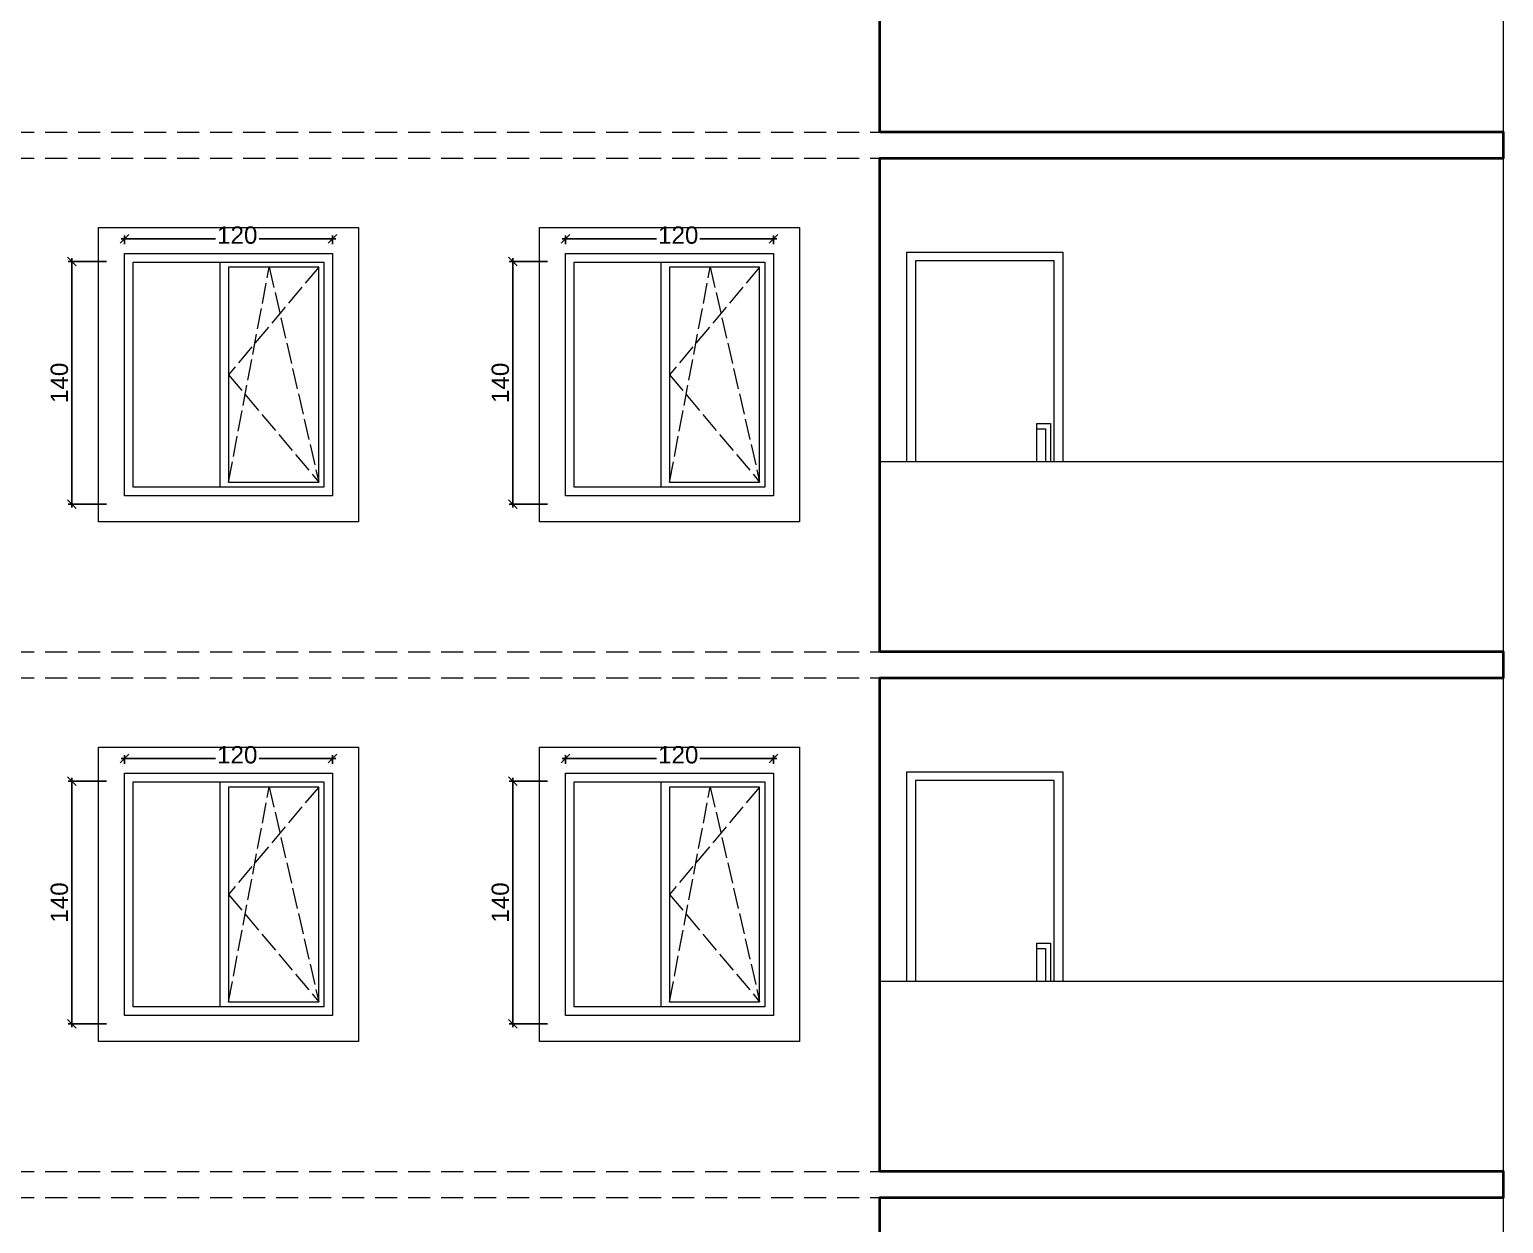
# Model space of a CAD drawing. Header units: millimetres. Extents: x 2990 to 12965, y 2692 to 30610.
# Drawn here: x 9776 to 10627, y 28995 to 29684 of the extents above; entities that cross this region are included whole.
import ezdxf

# ---------------------------------------------------------------- set-up
doc = ezdxf.new("R2010")
doc.units = ezdxf.units.MM
doc.linetypes.add('ACAD_ISO02W100', pattern=[15, 12, -3])
doc.linetypes.add('HIDDENX2', pattern=[19.05, 12.7, -6.35])
for name, color, linetype, lineweight in [('SEM_DUVAR1', 136, 'Continuous', 40), ('SEM_IC OLCU', 140, 'Continuous', 13), ('SEM_KAPI', 30, 'Continuous', 18), ('SEM_PENCERE', 133, 'Continuous', 13), ('SEM_TEFRIS', 225, 'Continuous', 9), ('SEM_YAZI2', 53, 'Continuous', 9)]:
    doc.layers.add(name, color=color, linetype=linetype, lineweight=lineweight)
doc.styles.add('ÖLÇÜ YAZI', font='arial.ttf')
doc.dimstyles.new('ÖLÇÜ50', dxfattribs={"dimscale": 100, "dimtxt": 0.1, "dimasz": 0.05, "dimexe": 0.02, "dimexo": 0.1, "dimgap": 0.02, "dimtad": 1, "dimdec": 0, "dimrnd": 0.5, "dimzin": 9, "dimdsep": 46, "dimtxsty": 'ÖLÇÜ YAZI', "dimblk": 'OBLIQUE', "dimcen": 0, "dimdle": 0.02, "dimclrd": 256, "dimclre": 256, "dimclrt": 256, "dimadec": 0, "dimazin": 0, "dimtfac": 1, "dimtdec": 0, "dimtix": 1, "dimtmove": 2, "dimatfit": 3, "dimldrblk": 'DOT', "dimfxl": 0.2, "dimfxlon": 1, "dimarcsym": 0})

# ---------------------------------------------------------------- blocks, each defined once
blk = doc.blocks.new('_Oblique')
at = {"color": 0, "linetype": 'ByBlock', "lineweight": -2}
blk.add_line((-0.5, -0.5), (0.5, 0.5), dxfattribs=at)
blk = doc.blocks.new('*D1891')
at = {"layer": 'Defpoints', "color": 0, "transparency": 16777216}
for p in [(9800.12, 29250.45), (9831.83, 29250.45), (9831.83, 29110.45)]:
    blk.add_point(p, dxfattribs=at)
at = {"layer": 'SEM_IC OLCU', "lineweight": -2, "transparency": 16777216}
for p, q in [((9820.12, 29250.45), (9798.12, 29250.45)), ((9800.12, 29108.45), (9800.12, 29252.45)), ((9820.12, 29110.45), (9798.12, 29110.45))]:
    blk.add_line(p, q, dxfattribs=at)
at = {"layer": 'SEM_IC OLCU', "lineweight": -2, "transparency": 16777216, "xscale": 5, "yscale": 5, "zscale": 5}
for p, rotation in [((9800.12, 29250.45), 90), ((9800.12, 29110.45), 270)]:
    blk.add_blockref('_Oblique', p, dxfattribs=dict(at, rotation=rotation))
at = {"layer": 'SEM_IC OLCU', "transparency": 16777216, "insert": (9793.02, 29180.45), "char_height": 10, "attachment_point": 5, "rotation": 90, "style": 'ÖLÇÜ YAZI'}
blk.add_mtext('140', dxfattribs=at)
blk = doc.blocks.new('_Dot')
at = {"color": 0, "linetype": 'ByBlock', "lineweight": -2}
blk.add_line((-0.5, 0), (-1, 0), dxfattribs=at)
at = {"color": 0, "linetype": 'ByBlock', "const_width": 0.5}
blk.add_lwpolyline([(-0.25, 0, 1), (0.25, 0, 1)], format="xyb", close=True, dxfattribs=at)
blk = doc.blocks.new('*D1892')
at = {"layer": 'Defpoints', "color": 0, "transparency": 16777216}
for p in [(9950.66, 29263.59), (9830.66, 29250.45), (9950.66, 29250.45)]:
    blk.add_point(p, dxfattribs=at)
at = {"layer": 'SEM_IC OLCU', "lineweight": -2, "transparency": 16777216}
for p, q in [((9828.66, 29263.59), (9883.11, 29263.59)), ((9830.66, 29260.45), (9830.66, 29265.59)), ((9952.66, 29263.59), (9908.22, 29263.59)), ((9950.66, 29260.45), (9950.66, 29265.59))]:
    blk.add_line(p, q, dxfattribs=at)
at = {"layer": 'SEM_IC OLCU', "lineweight": -2, "transparency": 16777216, "xscale": 5, "yscale": 5, "zscale": 5, "rotation": 180}
blk.add_blockref('_Oblique', (9830.66, 29263.59), dxfattribs=at)
at = {"layer": 'SEM_IC OLCU', "lineweight": -2, "transparency": 16777216, "xscale": 5, "yscale": 5, "zscale": 5}
blk.add_blockref('_Oblique', (9950.66, 29263.59), dxfattribs=at)
at = {"layer": 'SEM_IC OLCU', "transparency": 16777216, "insert": (9895.66, 29265.7), "char_height": 10, "attachment_point": 5, "style": 'ÖLÇÜ YAZI'}
blk.add_mtext('120', dxfattribs=at)
blk = doc.blocks.new('*D1893')
at = {"layer": 'Defpoints', "color": 0, "transparency": 16777216}
for p in [(10054.67, 29250.45), (10086.37, 29250.45), (10086.37, 29110.45)]:
    blk.add_point(p, dxfattribs=at)
at = {"layer": 'SEM_IC OLCU', "lineweight": -2, "transparency": 16777216}
for p, q in [((10074.67, 29250.45), (10052.67, 29250.45)), ((10054.67, 29108.45), (10054.67, 29252.45)), ((10074.67, 29110.45), (10052.67, 29110.45))]:
    blk.add_line(p, q, dxfattribs=at)
at = {"layer": 'SEM_IC OLCU', "lineweight": -2, "transparency": 16777216, "xscale": 5, "yscale": 5, "zscale": 5}
for p, rotation in [((10054.67, 29250.45), 90), ((10054.67, 29110.45), 270)]:
    blk.add_blockref('_Oblique', p, dxfattribs=dict(at, rotation=rotation))
at = {"layer": 'SEM_IC OLCU', "transparency": 16777216, "insert": (10047.56, 29180.45), "char_height": 10, "attachment_point": 5, "rotation": 90, "style": 'ÖLÇÜ YAZI'}
blk.add_mtext('140', dxfattribs=at)
blk = doc.blocks.new('*D1894')
at = {"layer": 'Defpoints', "color": 0, "transparency": 16777216}
for p in [(10205.21, 29263.59), (10085.21, 29250.45), (10205.21, 29250.45)]:
    blk.add_point(p, dxfattribs=at)
at = {"layer": 'SEM_IC OLCU', "lineweight": -2, "transparency": 16777216}
for p, q in [((10083.21, 29263.59), (10137.65, 29263.59)), ((10085.21, 29260.45), (10085.21, 29265.59)), ((10207.21, 29263.59), (10162.77, 29263.59)), ((10205.21, 29260.45), (10205.21, 29265.59))]:
    blk.add_line(p, q, dxfattribs=at)
at = {"layer": 'SEM_IC OLCU', "lineweight": -2, "transparency": 16777216, "xscale": 5, "yscale": 5, "zscale": 5, "rotation": 180}
blk.add_blockref('_Oblique', (10085.21, 29263.59), dxfattribs=at)
at = {"layer": 'SEM_IC OLCU', "lineweight": -2, "transparency": 16777216, "xscale": 5, "yscale": 5, "zscale": 5}
blk.add_blockref('_Oblique', (10205.21, 29263.59), dxfattribs=at)
at = {"layer": 'SEM_IC OLCU', "transparency": 16777216, "insert": (10150.21, 29265.7), "char_height": 10, "attachment_point": 5, "style": 'ÖLÇÜ YAZI'}
blk.add_mtext('120', dxfattribs=at)
blk = doc.blocks.new('*D1900')
at = {"layer": 'Defpoints', "color": 0, "transparency": 16777216}
for p in [(9800.12, 29550.45), (9831.83, 29550.45), (9831.83, 29410.45)]:
    blk.add_point(p, dxfattribs=at)
at = {"layer": 'SEM_IC OLCU', "lineweight": -2, "transparency": 16777216}
for p, q in [((9800.12, 29408.45), (9800.12, 29552.45)), ((9820.12, 29550.45), (9798.12, 29550.45)), ((9820.12, 29410.45), (9798.12, 29410.45))]:
    blk.add_line(p, q, dxfattribs=at)
at = {"layer": 'SEM_IC OLCU', "lineweight": -2, "transparency": 16777216, "xscale": 5, "yscale": 5, "zscale": 5}
for p, rotation in [((9800.12, 29550.45), 90), ((9800.12, 29410.45), 270)]:
    blk.add_blockref('_Oblique', p, dxfattribs=dict(at, rotation=rotation))
at = {"layer": 'SEM_IC OLCU', "transparency": 16777216, "insert": (9793.02, 29480.45), "char_height": 10, "attachment_point": 5, "rotation": 90, "style": 'ÖLÇÜ YAZI'}
blk.add_mtext('140', dxfattribs=at)
blk = doc.blocks.new('*D1901')
at = {"layer": 'Defpoints', "color": 0, "transparency": 16777216}
for p in [(9950.66, 29563.59), (9830.66, 29550.45), (9950.66, 29550.45)]:
    blk.add_point(p, dxfattribs=at)
at = {"layer": 'SEM_IC OLCU', "lineweight": -2, "transparency": 16777216}
for p, q in [((9828.66, 29563.59), (9883.11, 29563.59)), ((9830.66, 29560.45), (9830.66, 29565.59)), ((9952.66, 29563.59), (9908.22, 29563.59)), ((9950.66, 29560.45), (9950.66, 29565.59))]:
    blk.add_line(p, q, dxfattribs=at)
at = {"layer": 'SEM_IC OLCU', "lineweight": -2, "transparency": 16777216, "xscale": 5, "yscale": 5, "zscale": 5, "rotation": 180}
blk.add_blockref('_Oblique', (9830.66, 29563.59), dxfattribs=at)
at = {"layer": 'SEM_IC OLCU', "lineweight": -2, "transparency": 16777216, "xscale": 5, "yscale": 5, "zscale": 5}
blk.add_blockref('_Oblique', (9950.66, 29563.59), dxfattribs=at)
at = {"layer": 'SEM_IC OLCU', "transparency": 16777216, "insert": (9895.66, 29565.7), "char_height": 10, "attachment_point": 5, "style": 'ÖLÇÜ YAZI'}
blk.add_mtext('120', dxfattribs=at)
blk = doc.blocks.new('*D1902')
at = {"layer": 'Defpoints', "color": 0, "transparency": 16777216}
for p in [(10054.67, 29550.45), (10086.37, 29550.45), (10086.37, 29410.45)]:
    blk.add_point(p, dxfattribs=at)
at = {"layer": 'SEM_IC OLCU', "lineweight": -2, "transparency": 16777216}
for p, q in [((10054.67, 29408.45), (10054.67, 29552.45)), ((10074.67, 29550.45), (10052.67, 29550.45)), ((10074.67, 29410.45), (10052.67, 29410.45))]:
    blk.add_line(p, q, dxfattribs=at)
at = {"layer": 'SEM_IC OLCU', "lineweight": -2, "transparency": 16777216, "xscale": 5, "yscale": 5, "zscale": 5}
for p, rotation in [((10054.67, 29550.45), 90), ((10054.67, 29410.45), 270)]:
    blk.add_blockref('_Oblique', p, dxfattribs=dict(at, rotation=rotation))
at = {"layer": 'SEM_IC OLCU', "transparency": 16777216, "insert": (10047.56, 29480.45), "char_height": 10, "attachment_point": 5, "rotation": 90, "style": 'ÖLÇÜ YAZI'}
blk.add_mtext('140', dxfattribs=at)
blk = doc.blocks.new('*D1903')
at = {"layer": 'Defpoints', "color": 0, "transparency": 16777216}
for p in [(10205.21, 29563.59), (10085.21, 29550.45), (10205.21, 29550.45)]:
    blk.add_point(p, dxfattribs=at)
at = {"layer": 'SEM_IC OLCU', "lineweight": -2, "transparency": 16777216}
for p, q in [((10083.21, 29563.59), (10137.65, 29563.59)), ((10085.21, 29560.45), (10085.21, 29565.59)), ((10207.21, 29563.59), (10162.77, 29563.59)), ((10205.21, 29560.45), (10205.21, 29565.59))]:
    blk.add_line(p, q, dxfattribs=at)
at = {"layer": 'SEM_IC OLCU', "lineweight": -2, "transparency": 16777216, "xscale": 5, "yscale": 5, "zscale": 5, "rotation": 180}
blk.add_blockref('_Oblique', (10085.21, 29563.59), dxfattribs=at)
at = {"layer": 'SEM_IC OLCU', "lineweight": -2, "transparency": 16777216, "xscale": 5, "yscale": 5, "zscale": 5}
blk.add_blockref('_Oblique', (10205.21, 29563.59), dxfattribs=at)
at = {"layer": 'SEM_IC OLCU', "transparency": 16777216, "insert": (10150.21, 29565.7), "char_height": 10, "attachment_point": 5, "style": 'ÖLÇÜ YAZI'}
blk.add_mtext('120', dxfattribs=at)

msp = doc.modelspace()

# ---------------------------------------------------------------- linework, layer by layer
at = {"layer": 'SEM_DUVAR1'}
msp.add_line((10266.6, 29625.15), (10266.6, 29910.15), dxfattribs=at)
at = {"layer": 'SEM_DUVAR1', "elevation": 0}
for points in [[(10266.6, 29325.15), (10266.6, 29610.15), (10626.6, 29610.15), (10626.6, 29625.15), (10266.6, 29625.15)], [(10266.6, 29025.15), (10266.6, 29310.15), (10626.6, 29310.15), (10626.6, 29325.15), (10266.6, 29325.15)], [(10266.6, 28725.15), (10266.6, 29010.15), (10626.6, 29010.15), (10626.6, 29025.15), (10266.6, 29025.15)]]:
    msp.add_lwpolyline(points, dxfattribs=at)
at = {"layer": 'SEM_KAPI', "elevation": 0}
for points in [[(10282.17, 29435.15), (10282.17, 29555.93), (10372.17, 29555.93), (10372.17, 29435.15)], [(10367.17, 29435.15), (10367.17, 29550.93), (10287.17, 29550.93), (10287.17, 29435.15)], [(10357.17, 29435.15), (10357.17, 29456.93), (10365.17, 29456.93), (10365.17, 29435.15)], [(10357.17, 29453.93), (10362.17, 29453.93), (10362.17, 29435.15)], [(10282.17, 29135.15), (10282.17, 29255.93), (10372.17, 29255.93), (10372.17, 29135.15)], [(10367.17, 29135.15), (10367.17, 29250.93), (10287.17, 29250.93), (10287.17, 29135.15)], [(10357.17, 29135.15), (10357.17, 29156.93), (10365.17, 29156.93), (10365.17, 29135.15)], [(10357.17, 29153.93), (10362.17, 29153.93), (10362.17, 29135.15)]]:
    msp.add_lwpolyline(points, dxfattribs=at)
at = {"layer": 'SEM_PENCERE', "transparency": 33554628}
for p, q in [((9885.66, 29550.15), (9885.66, 29420.15)), ((10140.21, 29550.15), (10140.21, 29420.15)), ((9885.66, 29250.15), (9885.66, 29120.15)), ((10140.21, 29250.15), (10140.21, 29120.15))]:
    msp.add_line(p, q, dxfattribs=at)
for points in [[(9815.66, 29570.15), (9965.66, 29570.15), (9965.66, 29400.15), (9815.66, 29400.15)], [(10070.21, 29570.15), (10220.21, 29570.15), (10220.21, 29400.15), (10070.21, 29400.15)], [(9830.66, 29555.15), (9950.66, 29555.15), (9950.66, 29415.15), (9830.66, 29415.15)], [(10085.21, 29555.15), (10205.21, 29555.15), (10205.21, 29415.15), (10085.21, 29415.15)], [(9835.66, 29550.15), (9945.66, 29550.15), (9945.66, 29420.15), (9835.66, 29420.15)], [(9942.66, 29547.15), (9890.66, 29547.15), (9890.66, 29423.15), (9942.66, 29423.15)], [(10090.21, 29550.15), (10200.21, 29550.15), (10200.21, 29420.15), (10090.21, 29420.15)], [(10197.21, 29547.15), (10145.21, 29547.15), (10145.21, 29423.15), (10197.21, 29423.15)], [(9815.66, 29270.15), (9965.66, 29270.15), (9965.66, 29100.15), (9815.66, 29100.15)], [(10070.21, 29270.15), (10220.21, 29270.15), (10220.21, 29100.15), (10070.21, 29100.15)], [(9830.66, 29255.15), (9950.66, 29255.15), (9950.66, 29115.15), (9830.66, 29115.15)], [(10085.21, 29255.15), (10205.21, 29255.15), (10205.21, 29115.15), (10085.21, 29115.15)], [(9835.66, 29250.15), (9945.66, 29250.15), (9945.66, 29120.15), (9835.66, 29120.15)], [(9942.66, 29247.15), (9890.66, 29247.15), (9890.66, 29123.15), (9942.66, 29123.15)], [(10090.21, 29250.15), (10200.21, 29250.15), (10200.21, 29120.15), (10090.21, 29120.15)], [(10197.21, 29247.15), (10145.21, 29247.15), (10145.21, 29123.15), (10197.21, 29123.15)]]:
    msp.add_lwpolyline(points, close=True, dxfattribs=at)
at = {"layer": 'SEM_PENCERE', "linetype": 'ACAD_ISO02W100', "transparency": 33554628}
for points in [[(9942.66, 29547.15), (9890.66, 29485.15), (9942.66, 29423.15)], [(9890.66, 29423.15), (9914.16, 29547.15), (9942.66, 29423.15)], [(10197.21, 29547.15), (10145.21, 29485.15), (10197.21, 29423.15)], [(10145.21, 29423.15), (10168.71, 29547.15), (10197.21, 29423.15)], [(9942.66, 29247.15), (9890.66, 29185.15), (9942.66, 29123.15)], [(9890.66, 29123.15), (9914.16, 29247.15), (9942.66, 29123.15)], [(10197.21, 29247.15), (10145.21, 29185.15), (10197.21, 29123.15)], [(10145.21, 29123.15), (10168.71, 29247.15), (10197.21, 29123.15)]]:
    msp.add_lwpolyline(points, dxfattribs=at)
at = {"layer": 'SEM_TEFRIS'}
for p, q in [((10626.6, 29610.15), (10626.6, 29925.15)), ((10626.6, 29310.15), (10626.6, 29625.15)), ((10266.6, 29435.15, 0), (10626.6, 29435.15, 0)), ((10626.6, 29010.15), (10626.6, 29325.15)), ((10266.6, 29135.15, 0), (10626.6, 29135.15, 0)), ((10626.6, 28710.15), (10626.6, 29025.15))]:
    msp.add_line(p, q, dxfattribs=at)
at = {"layer": 'SEM_YAZI2', "linetype": 'HIDDENX2', "transparency": 33554633}
for p, q in [((8946.6, 29625.15), (10626.6, 29625.15, 0)), ((8946.6, 29610.15), (10626.6, 29610.15, 0)), ((8946.6, 29325.15), (10626.6, 29325.15, 0)), ((8946.6, 29310.15), (10626.6, 29310.15, 0)), ((8946.6, 29025.15), (10626.6, 29025.15, 0)), ((8946.6, 29010.15), (10626.6, 29010.15, 0))]:
    msp.add_line(p, q, dxfattribs=at)

# ---------------------------------------------------------------- dimensions: what is measured, and where the dimension line sits
at = {"layer": 'SEM_IC OLCU', "transparency": 33554628}
for base, p1, p2, picture, middle in [((9950.66, 29563.59), (9830.66, 29550.45), (9950.66, 29550.45), '*D1901', (9895.66, 29565.7)), ((10205.21, 29563.59), (10085.21, 29550.45), (10205.21, 29550.45), '*D1903', (10150.21, 29565.7)), ((9950.66, 29263.59), (9830.66, 29250.45), (9950.66, 29250.45), '*D1892', (9895.66, 29265.7)), ((10205.21, 29263.59), (10085.21, 29250.45), (10205.21, 29250.45), '*D1894', (10150.21, 29265.7))]:
    dim = msp.add_linear_dim(base=base, p1=p1, p2=p2, angle=180, dimstyle='ÖLÇÜ50', dxfattribs=at)
    dim.commit()
    dim.dimension.update_dxf_attribs({"geometry": picture, "text_midpoint": middle, "dimtype": 160})
for base, p1, p2, picture, middle in [((9800.12, 29550.45), (9831.83, 29410.45), (9831.83, 29550.45), '*D1900', (9793.02, 29480.45)), ((10054.67, 29550.45), (10086.37, 29410.45), (10086.37, 29550.45), '*D1902', (10047.56, 29480.45)), ((9800.12, 29250.45), (9831.83, 29110.45), (9831.83, 29250.45), '*D1891', (9793.02, 29180.45)), ((10054.67, 29250.45), (10086.37, 29110.45), (10086.37, 29250.45), '*D1893', (10047.56, 29180.45))]:
    dim = msp.add_linear_dim(base=base, p1=p1, p2=p2, angle=90, dimstyle='ÖLÇÜ50', dxfattribs=at)
    dim.commit()
    dim.dimension.update_dxf_attribs({"geometry": picture, "text_midpoint": middle})

doc.saveas('drawing.dxf')
